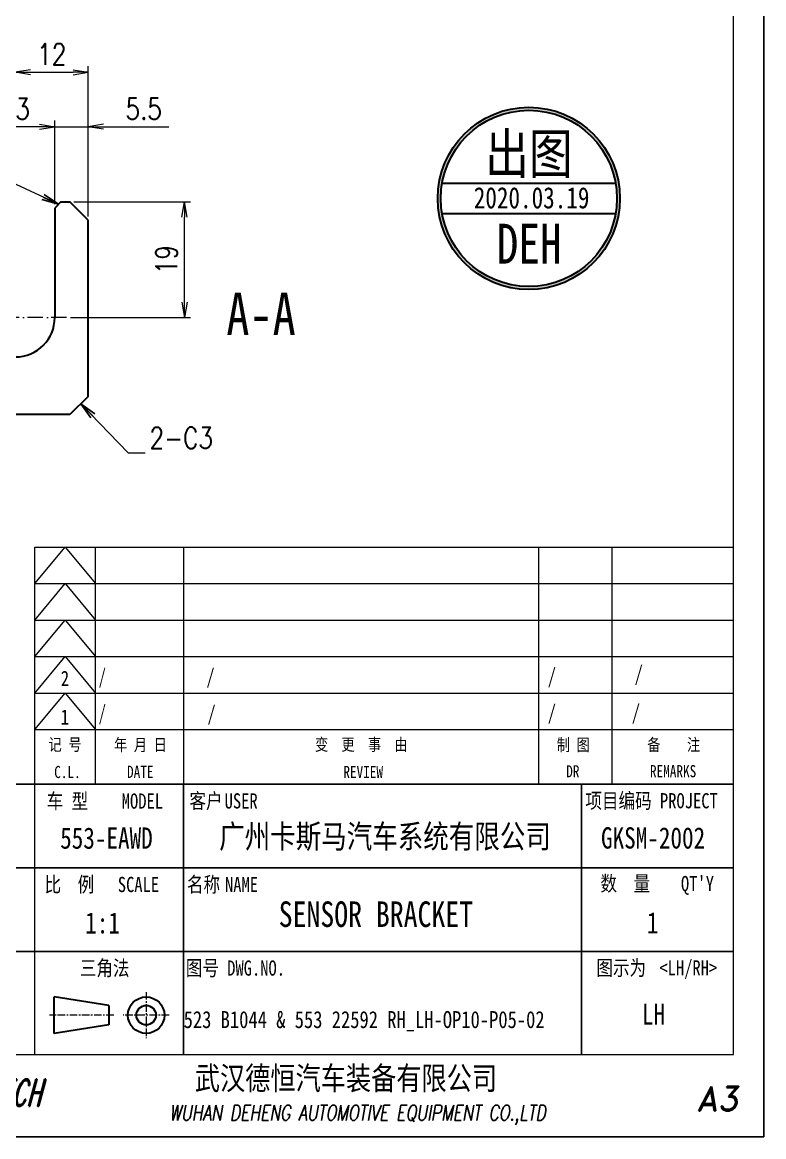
# Model space of a CAD drawing. Header units: millimetres. Extents: x -50143 to 104182, y -50696 to 54072.
# Drawn here: x -47707.1 to -47585.1, y 46633.8 to 46817.1 of the extents above; entities that cross this region are included whole.
import ezdxf
from ezdxf.enums import TextEntityAlignment as Align

# ---------------------------------------------------------------- set-up
doc = ezdxf.new("R2010")
doc.units = ezdxf.units.MM
doc.header["$LTSCALE"] = 0.5
for name, pattern in [('AM_ISO08W050x2', [9, 6, -0.75, 1.5, -0.75]), ('CENTER', [2, 1.25, -0.25, 0.25, -0.25]), ('DASHDOT', [18.5, 12, -3, 0.5, -3])]:
    doc.linetypes.add(name, pattern=pattern)
for name, color, linetype, lineweight in [('DIM', 3, 'Continuous', 13), ('中心线', 2, 'AM_ISO08W050x2', 18), ('印章专用-出图', 1, 'Continuous', 80), ('图框', 7, 'Continuous', 18), ('粗实线', 7, 'Continuous', 35)]:
    doc.layers.add(name, color=color, linetype=linetype, lineweight=lineweight)
for name, color, linetype in [('图\\M+19E79\\M+195B6\\M+18E9A', 7, 'Continuous'), ('图号', 7, 'Continuous'), ('图名', 7, 'Continuous'), ('数量', 7, 'Continuous'), ('车型', 7, 'Continuous')]:
    doc.layers.add(name, color=color, linetype=linetype)
doc.layers.add('打印', color=7, linetype='Continuous', lineweight=15, plot=False)
doc.layers.add('打印-禁用', color=7, linetype='Continuous', lineweight=15, plot=False)
doc.styles.add('DIM', font='romans.shx', dxfattribs={"width": 0.8, "bigfont": 'bigfont.shx'})
doc.styles.add('国标', font='simfang.ttf', dxfattribs={"width": 0.8})
doc.styles.add('标题\\M+18E9A', font='romand.shx', dxfattribs={"oblique": 10, "bigfont": 'bigfont.shx'})
doc.dimstyles.new('DEH 1-1', dxfattribs={"dimtxt": 3.5, "dimasz": 2.5, "dimexe": 1, "dimexo": 0.625, "dimgap": 1.2, "dimtad": 1, "dimtoh": 1, "dimdsep": 46, "dimtxsty": 'DIM', "dimblk": 'OPEN', "dimcen": 0, "dimclrd": 8, "dimclre": 8, "dimclrt": 2, "dimazin": 2, "dimtfac": 0.5, "dimtmove": 0, "dimatfit": 3, "dimldrblk": 'OPEN', "dimfxl": 0, "dimtolj": 2, "dimlwd": 18, "dimlwe": 18, "dimarcsym": 0})
doc.dimstyles.new('DEH 1-1$0', dxfattribs={"dimtxt": 3.5, "dimasz": 2.5, "dimexe": 1, "dimexo": 0.625, "dimgap": 1.2, "dimtad": 1, "dimzin": 9, "dimdsep": 46, "dimtxsty": 'DIM', "dimblk": 'OPEN', "dimcen": 0, "dimclrd": 8, "dimclre": 8, "dimclrt": 2, "dimazin": 2, "dimtfac": 0.5, "dimtmove": 0, "dimatfit": 3, "dimldrblk": 'OPEN', "dimfxl": 0, "dimtolj": 2, "dimlwd": 18, "dimlwe": 18, "dimarcsym": 0})

# ---------------------------------------------------------------- blocks, each defined once
blk = doc.blocks.new('GZDEH零件A3图框V01版')
at = {"layer": '中心线', "color": 1, "linetype": 'CENTER', "lineweight": 5, "ltscale": 2}
for p, q in [((3175.82, -1822.66), (3175.82, -1830.26)), ((3170.49, -1826.46), (3159.89, -1826.46)), ((3179.62, -1826.46), (3172.02, -1826.46))]:
    blk.add_line(p, q, dxfattribs=at)
at = {"layer": '图\\M+19E79\\M+195B6\\M+18E9A', "color": 7}
blk.add_line((3272.49, -1788.46), (3092.49, -1788.46), dxfattribs=at)
at = {"layer": '图\\M+19E79\\M+195B6\\M+18E9A', "color": 9}
for p, q in [((3272.49, -1788.46), (3092.49, -1788.46)), ((3181.99, -1788.46), (3181.99, -1832.96)), ((3247.49, -1788.46), (3247.49, -1832.96)), ((3181.99, -1802.21), (3092.49, -1802.21)), ((3181.99, -1802.21), (3272.49, -1802.21)), ((3181.99, -1815.96), (3092.49, -1815.96)), ((3181.99, -1815.96), (3272.49, -1815.96))]:
    blk.add_line(p, q, dxfattribs=at)
at = {"layer": '图框', "linetype": 'Continuous'}
for p, q in [((3272.49, -1832.96), (3272.49, -1554.46)), ((3157.49, -1749.46), (3272.49, -1749.46)), ((3157.49, -1832.96), (3157.49, -1749.46)), ((2882.49, -1832.96), (3272.49, -1832.96))]:
    blk.add_line(p, q, dxfattribs=at)
at = {"layer": '图框', "color": 9}
for p, q in [((3157.49, -1755.46), (3162.49, -1749.46)), ((3162.49, -1749.46), (3167.49, -1755.46)), ((3167.49, -1788.46), (3167.49, -1749.46)), ((3240.49, -1788.46), (3240.49, -1749.46)), ((3252.49, -1749.46), (3252.49, -1788.46)), ((3157.49, -1755.46), (3272.49, -1755.46)), ((3157.49, -1761.46), (3162.49, -1755.46)), ((3162.49, -1755.46), (3167.49, -1761.46)), ((3157.49, -1761.46), (3272.49, -1761.46)), ((3157.49, -1767.46), (3162.49, -1761.46)), ((3162.49, -1761.46), (3167.49, -1767.46)), ((3157.49, -1767.46), (3272.49, -1767.46)), ((3157.49, -1773.46), (3162.49, -1767.46)), ((3162.49, -1767.46), (3167.49, -1773.46)), ((3157.49, -1773.46), (3272.49, -1773.46)), ((3157.49, -1779.46), (3162.49, -1773.46)), ((3162.49, -1773.46), (3167.49, -1779.46)), ((3157.49, -1779.46), (3272.49, -1779.46))]:
    blk.add_line(p, q, dxfattribs=at)
at = {"layer": '图框', "color": 9, "linetype": 'Continuous'}
blk.add_line((3181.99, -1749.46), (3181.99, -1832.96), dxfattribs=at)
at = {"layer": '图框', "color": 2, "linetype": 'ByBlock', "lineweight": 35}
for p, q in [((3169.69, -1824.86), (3160.69, -1823.46)), ((3160.69, -1829.46), (3160.69, -1823.46)), ((3169.69, -1824.86), (3169.69, -1828.06)), ((3169.69, -1828.06), (3160.69, -1829.46))]:
    blk.add_line(p, q, dxfattribs=at)
for radius in [3, 1.6]:
    blk.add_circle((3175.82, -1826.46), radius, dxfattribs=at)
at = {"layer": '打印-禁用', "linetype": 'Continuous'}
for p, q in [((3277.49, -1846.46), (3277.49, -1549.46)), ((2857.49, -1846.46), (3277.49, -1846.46))]:
    blk.add_line(p, q, dxfattribs=at)
at = {"layer": '图\\M+19E79\\M+195B6\\M+18E9A', "color": 9, "style": '国标', "width": 0.8}
for s, p in [('项目编码 PROJECT', (3248.13, -1792.43)), ('比  例\u3000', (3159.1, -1806.21)), ('SCALE', (3171.15, -1806.21)), ('名称\u3000', (3182.54, -1806.21)), ('NAME', (3188.8, -1806.21)), ('数  量', (3250.61, -1806.05)), ("QT'Y ", (3263.86, -1806.05)), ('三角法', (3164.9, -1819.96)), ('图号', (3182.36, -1819.96)), ('DWG.NO.', (3189.16, -1819.96)), ('图示为', (3249.94, -1819.93)), ('<LH/RH>', (3260.31, -1819.93))]:
    blk.add_text(s, height=2.5, dxfattribs=at).set_placement(p)
for s, p in [('车 型', (3162.87, -1791.2)), ('MODEL', (3175.2, -1791.24))]:
    blk.add_text(s, height=2.5, dxfattribs=at).set_placement(p, align=Align.MIDDLE)
for s, p in [('客户', (3185.68, -1792.46)), ('USER', (3191.46, -1792.46))]:
    blk.add_text(s, height=2.5, dxfattribs=at).set_placement(p, align=Align.CENTER)
at = {"layer": '图\\M+19E79\\M+195B6\\M+18E9A', "color": 7, "lineweight": -3, "style": '国标', "width": 0.8}
blk.add_text('武汉德恒汽车装备有限公司', height=3.8, dxfattribs=at).set_placement((3183.83, -1838.73))
at = {"layer": '图\\M+19E79\\M+195B6\\M+18E9A', "color": 7, "style": '标题\\M+18E9A'}
for s, height, oblique, width, p in [('DEH-TECH', 4.4, 15, 0.6, (3149.16, -1839.21)), ('WUHAN DEHENG AUTOMOTIVE EQUIPMENT CO.,LTD ', 2.5, 10, 0.75, (3211.26, -1842.9))]:
    blk.add_text(s, height=height, dxfattribs=dict(at, oblique=oblique, width=width)).set_placement(p, align=Align.MIDDLE)
at = {"layer": '图\\M+19E79\\M+195B6\\M+18E9A', "color": 7, "style": '标题\\M+18E9A', "oblique": 10}
blk.add_text('A3', height=4, dxfattribs=at).set_placement((3269.91, -1840.2), align=Align.MIDDLE)
at = {"layer": '图框', "color": 9, "style": '国标', "width": 0.8}
for s, p in [('记 号', (3162.47, -1782.94)), ('年 月 日', (3174.9, -1782.98)), ('变  更  事  由', (3211.24, -1782.93)), ('C.L.', (3162.86, -1787.45)), ('DATE', (3174.85, -1787.42)), ('REVIEW', (3211.55, -1787.45))]:
    blk.add_text(s, height=2, dxfattribs=at).set_placement(p, align=Align.CENTER)
for s, p in [('制 图', (3246.15, -1781.95)), ('备    注', (3262.68, -1781.92)), ('DR', (3246.06, -1786.34)), ('REMARKS', (3262.57, -1786.32))]:
    blk.add_text(s, height=2, dxfattribs=at).set_placement(p, align=Align.MIDDLE)
blk = doc.blocks.new('DEH A3')
at = {"layer": '图框'}
blk.add_blockref('GZDEH零件A3图框V01版', (-2857.49, 1846.46), dxfattribs=at)
blk = doc.blocks.new('_Open')
at = {"color": 0, "linetype": 'ByBlock', "lineweight": -2}
for p, q in [((-1, 0.167), (0, 0)), ((-1, -0.167), (0, 0)), ((0, 0), (-1, 0))]:
    blk.add_line(p, q, dxfattribs=at)
blk = doc.blocks.new('*D156')
at = {"layer": 'Defpoints', "color": 0, "transparency": 16777216}
for p in [(-47696.27, 46808.92), (-47696.27, 46784.58), (-47708.27, 46777.03)]:
    blk.add_point(p, dxfattribs=at)
at = {"layer": 'DIM', "color": 8, "lineweight": 18, "transparency": 16777216}
for p, q in [((-47708.27, 46777.65), (-47708.27, 46809.92)), ((-47696.27, 46785.2), (-47696.27, 46809.92)), ((-47705.77, 46808.92), (-47698.77, 46808.92))]:
    blk.add_line(p, q, dxfattribs=at)
at = {"layer": 'DIM', "color": 8, "lineweight": 18, "transparency": 16777216, "xscale": 2.5, "yscale": 2.5, "zscale": 2.5, "rotation": 180}
blk.add_blockref('_Open', (-47708.27, 46808.92), dxfattribs=at)
at = {"layer": 'DIM', "color": 8, "lineweight": 18, "transparency": 16777216, "xscale": 2.5, "yscale": 2.5, "zscale": 2.5}
blk.add_blockref('_Open', (-47696.27, 46808.92), dxfattribs=at)
at = {"layer": 'DIM', "color": 2, "transparency": 16777216, "insert": (-47702.27, 46811.87), "char_height": 3.5, "attachment_point": 5, "style": 'DIM'}
blk.add_mtext('\\A2;12', dxfattribs=at)
blk = doc.blocks.new('*D157')
at = {"layer": 'Defpoints', "color": 0, "transparency": 16777216}
for p in [(-47699.27, 46787.58), (-47680.42, 46787.58), (-47699.82, 46768.58)]:
    blk.add_point(p, dxfattribs=at)
at = {"layer": 'DIM', "color": 8, "lineweight": 18, "transparency": 16777216}
for p, q in [((-47698.65, 46787.58), (-47679.42, 46787.58)), ((-47680.42, 46771.08), (-47680.42, 46785.08)), ((-47699.2, 46768.58), (-47679.42, 46768.58))]:
    blk.add_line(p, q, dxfattribs=at)
at = {"layer": 'DIM', "color": 8, "lineweight": 18, "transparency": 16777216, "xscale": 2.5, "yscale": 2.5, "zscale": 2.5}
for p, rotation in [((-47680.42, 46787.58), 90), ((-47680.42, 46768.58), 270)]:
    blk.add_blockref('_Open', p, dxfattribs=dict(at, rotation=rotation))
at = {"layer": 'DIM', "color": 2, "transparency": 16777216, "insert": (-47683.37, 46778.08), "char_height": 3.5, "attachment_point": 5, "rotation": 90, "style": 'DIM'}
blk.add_mtext('\\A2;19', dxfattribs=at)
blk = doc.blocks.new('*D158')
at = {"layer": 'Defpoints', "color": 0, "transparency": 16777216}
for p in [(-47696.27, 46799.95), (-47701.77, 46786.58), (-47696.27, 46784.58)]:
    blk.add_point(p, dxfattribs=at)
at = {"layer": 'DIM', "color": 8, "lineweight": 18, "transparency": 16777216}
for p, q in [((-47704.27, 46799.95), (-47706.77, 46799.95)), ((-47701.77, 46787.2), (-47701.77, 46800.95)), ((-47701.77, 46799.95), (-47696.27, 46799.95)), ((-47696.27, 46785.2), (-47696.27, 46800.95)), ((-47693.77, 46799.95), (-47683, 46799.95))]:
    blk.add_line(p, q, dxfattribs=at)
at = {"layer": 'DIM', "color": 8, "lineweight": 18, "transparency": 16777216, "xscale": 2.5, "yscale": 2.5, "zscale": 2.5}
blk.add_blockref('_Open', (-47701.77, 46799.95), dxfattribs=at)
at = {"layer": 'DIM', "color": 8, "lineweight": 18, "transparency": 16777216, "xscale": 2.5, "yscale": 2.5, "zscale": 2.5, "rotation": 180}
blk.add_blockref('_Open', (-47696.27, 46799.95), dxfattribs=at)
at = {"layer": 'DIM', "color": 2, "transparency": 16777216, "insert": (-47687.14, 46802.9), "char_height": 3.5, "attachment_point": 5, "style": 'DIM'}
blk.add_mtext('\\A2;5.5', dxfattribs=at)
blk = doc.blocks.new('*D159')
at = {"layer": 'Defpoints', "color": 0, "transparency": 16777216}
for p in [(-47714.77, 46799.95), (-47714.77, 46786.58), (-47701.77, 46786.58)]:
    blk.add_point(p, dxfattribs=at)
at = {"layer": 'DIM', "color": 8, "lineweight": 18, "transparency": 16777216}
for p, q in [((-47714.77, 46787.2), (-47714.77, 46800.95)), ((-47704.27, 46799.95), (-47712.27, 46799.95)), ((-47701.77, 46787.2), (-47701.77, 46800.95))]:
    blk.add_line(p, q, dxfattribs=at)
at = {"layer": 'DIM', "color": 8, "lineweight": 18, "transparency": 16777216, "xscale": 2.5, "yscale": 2.5, "zscale": 2.5, "rotation": 180}
blk.add_blockref('_Open', (-47714.77, 46799.95), dxfattribs=at)
at = {"layer": 'DIM', "color": 8, "lineweight": 18, "transparency": 16777216, "xscale": 2.5, "yscale": 2.5, "zscale": 2.5}
blk.add_blockref('_Open', (-47701.77, 46799.95), dxfattribs=at)
at = {"layer": 'DIM', "color": 2, "transparency": 16777216, "insert": (-47708.27, 46802.9), "char_height": 3.5, "attachment_point": 5, "style": 'DIM'}
blk.add_mtext('\\A2;13', dxfattribs=at)
blk = doc.blocks.new('出图章')
at = {"layer": '印章专用-出图'}
h = blk.add_hatch(color=256, dxfattribs=at)
h.paths.add_polyline_path([(15, 0, 1), (-15, 0, 1)])
h.paths.add_polyline_path([(14.5, 0, 1), (-14.5, 0, 1)], flags=16)
h.paths.add_polyline_path([(-7.31, -12.35), (7.41, -12.35), (7.41, -2.73), (-7.31, -2.73)], flags=8)
at = {"layer": '印章专用-出图', "lineweight": 35}
for p, q in [((-14.28, 2.5), (14.28, 2.5)), ((-14.28, -2.5), (14.28, -2.5))]:
    blk.add_line(p, q, dxfattribs=at)
for radius in [15, 14.5]:
    blk.add_circle((0, 0), radius, dxfattribs=at)
at = {"layer": '印章专用-出图', "color": 4, "style": '国标', "width": 0.8}
blk.add_text('DEH', height=6.562, dxfattribs=at).set_placement((0.05, -10.74), align=Align.CENTER)
at = {"layer": '印章专用-出图', "color": 3, "style": '国标', "width": 0.8}
blk.add_attdef('出图', text='', height=6.6, dxfattribs=at).set_placement((0, 7.35), align=Align.MIDDLE_CENTER)
at = {"layer": '印章专用-出图', "color": 2, "style": '国标', "width": 0.8}
blk.add_attdef('XXXX.XX.XX', text='', height=3.5, dxfattribs=at).set_placement((0.45, 0.1), align=Align.MIDDLE_CENTER)
blk = doc.blocks.new('YZ-CT')
at = {"layer": '印章专用-出图'}
blk.add_blockref('出图章', (0.63, 0), dxfattribs=at).add_auto_attribs({'出图': '出图', 'XXXX.XX.XX': '2020.03.19'})

msp = doc.modelspace()

# ---------------------------------------------------------------- linework, layer by layer
at = {"layer": '中心线', "linetype": 'DASHDOT', "ltscale": 0.422501}
msp.add_line((-47699.821, 46768.577), (-47716.721, 46768.577), dxfattribs=at)
at = {"layer": '打印'}
msp.add_lwpolyline([(-48005.062, 46930.778), (-47585.062, 46930.778), (-47585.062, 46633.778), (-48005.062, 46633.778)], close=True, dxfattribs=at)
at = {"layer": '粗实线', "ltscale": 0.035355}
msp.add_line((-47700.771, 46787.577), (-47701.771, 46786.577), dxfattribs=at)
at = {"layer": '粗实线', "ltscale": 0.0375}
msp.add_line((-47700.771, 46787.577), (-47699.271, 46787.577), dxfattribs=at)
at = {"layer": '粗实线', "ltscale": 0.106066}
for p, q in [((-47696.271, 46784.577), (-47699.271, 46787.577)), ((-47696.271, 46755.577), (-47699.271, 46752.577))]:
    msp.add_line(p, q, dxfattribs=at)
at = {"layer": '粗实线', "ltscale": 0.45}
msp.add_line((-47701.771, 46786.577), (-47701.771, 46768.577), dxfattribs=at)
at = {"layer": '粗实线'}
for p, q in [((-47696.271, 46755.577), (-47696.271, 46784.577)), ((-47699.271, 46752.577), (-47736.132, 46752.577))]:
    msp.add_line(p, q, dxfattribs=at)
msp.add_arc((-47708.271, 46768.577), 6.5, 180, 0, dxfattribs=at)

# ---------------------------------------------------------------- block references
at = {"layer": '印章专用-出图'}
msp.add_blockref('YZ-CT', (-47624.355, 46788.163), dxfattribs=at)
at = {"layer": '图框'}
msp.add_blockref('DEH A3', (-48005.062, 46633.778), dxfattribs=at)

# ---------------------------------------------------------------- texts
at = {"layer": 'DIM', "color": 2, "insert": (-47686.174, 46746.994), "char_height": 3.5, "attachment_point": 7, "style": 'DIM'}
msp.add_mtext('\\A2;{\\Fromans,bigfont|c134;2-}C3', dxfattribs=at)
at = {"layer": '图\\M+19E79\\M+195B6\\M+18E9A', "color": 3, "style": '国标'}
for s, height, width, p in [('2', 2.5, 0.8, (-47700.784, 46707.934)), ('/', 2.5, 0.705904, (-47694.552, 46708.25)), ('/', 2.5, 0.8, (-47676.817, 46708.25)), ('/', 2.5, 0.8, (-47620.612, 46708.349)), ('/', 2.5, 0.8, (-47606.317, 46708.719)), ('/', 2.5, 0.705904, (-47694.552, 46702.25)), ('/', 2.5, 0.8, (-47676.645, 46702.165)), ('/', 2.5, 0.8, (-47620.612, 46702.349)), ('/', 2.5, 0.8, (-47606.78, 46702.359)), ('1', 2.5, 0.8, (-47700.795, 46701.574)), ('广州卡斯马汽车系统有限公司', 3.85, 0.8, (-47674.717, 46681.259)), ('GKSM-2002', 3.5, 0.8, (-47611.845, 46681.188)), ('1:1', 3.5, 0.8, (-47696.761, 46667.211))]:
    msp.add_text(s, height=height, dxfattribs=dict(at, width=width)).set_placement(p)
at = {"layer": '图\\M+19E79\\M+195B6\\M+18E9A', "color": 3, "style": '国标', "width": 0.8}
msp.add_text('LH', height=3.5, dxfattribs=at).set_placement((-47603.19, 46652.194), align=Align.CENTER)
at = {"layer": '图号', "color": 3, "style": '国标', "width": 0.8}
msp.add_text('523 B1044 & 553 22592 RH_LH-OP10-P05-02', height=2.8, dxfattribs=at).set_placement((-47680.562, 46651.651))
at = {"layer": '图名', "color": 3, "style": '国标', "width": 0.8}
msp.add_text('SENSOR BRACKET', height=4.2, dxfattribs=at).set_placement((-47648.91, 46668.291), align=Align.CENTER)
at = {"layer": '数量', "color": 3, "style": '国标', "width": 0.8}
msp.add_text('1', height=3.5, dxfattribs=at).set_placement((-47603.344, 46667.226), align=Align.CENTER)
at = {"layer": '车型', "color": 3, "style": '国标', "width": 0.8}
for s, height, p in [('A-A', 7, (-47667.821, 46765.667)), ('553-EAWD', 3.5, (-47693.268, 46681.159))]:
    msp.add_text(s, height=height, dxfattribs=at).set_placement(p, align=Align.CENTER)

# ---------------------------------------------------------------- dimensions: what is measured, and where the dimension line sits
at = {"layer": 'DIM'}
for base, p1, p2, picture, middle in [((-47696.271, 46808.917), (-47708.271, 46777.027), (-47696.271, 46784.577), '*D156', (-47702.271, 46811.867)), ((-47714.771, 46799.95), (-47701.771, 46786.577), (-47714.771, 46786.577), '*D159', (-47708.271, 46802.9)), ((-47696.271, 46799.95), (-47701.771, 46786.577), (-47696.271, 46784.577), '*D158', (-47687.138, 46802.9))]:
    dim = msp.add_linear_dim(base=base, p1=p1, p2=p2, dimstyle='DEH 1-1$0', dxfattribs=at)
    dim.commit()
    dim.dimension.update_dxf_attribs({"geometry": picture, "text_midpoint": middle})
dim = msp.add_linear_dim(base=(-47680.424, 46787.577), p1=(-47699.821, 46768.577), p2=(-47699.271, 46787.577), angle=90, dimstyle='DEH 1-1$0', dxfattribs=at)
dim.commit()
dim.dimension.update_dxf_attribs({"geometry": '*D157', "text_midpoint": (-47683.374, 46778.077)})

# ---------------------------------------------------------------- leaders
for points in [[(-47701.16, 46787.188), (-47714.962, 46793.639), (-47717.762, 46793.639)], [(-47697.464, 46754.384), (-47689.674, 46746.295), (-47686.874, 46746.295)]]:
    msp.add_leader(points, dimstyle='DEH 1-1', override={"dimasz": 2.8, "dimexe": 0.69965, "dimexo": 0.69965, "dimgap": 0.69965}, dxfattribs=at)

doc.saveas('drawing.dxf')
